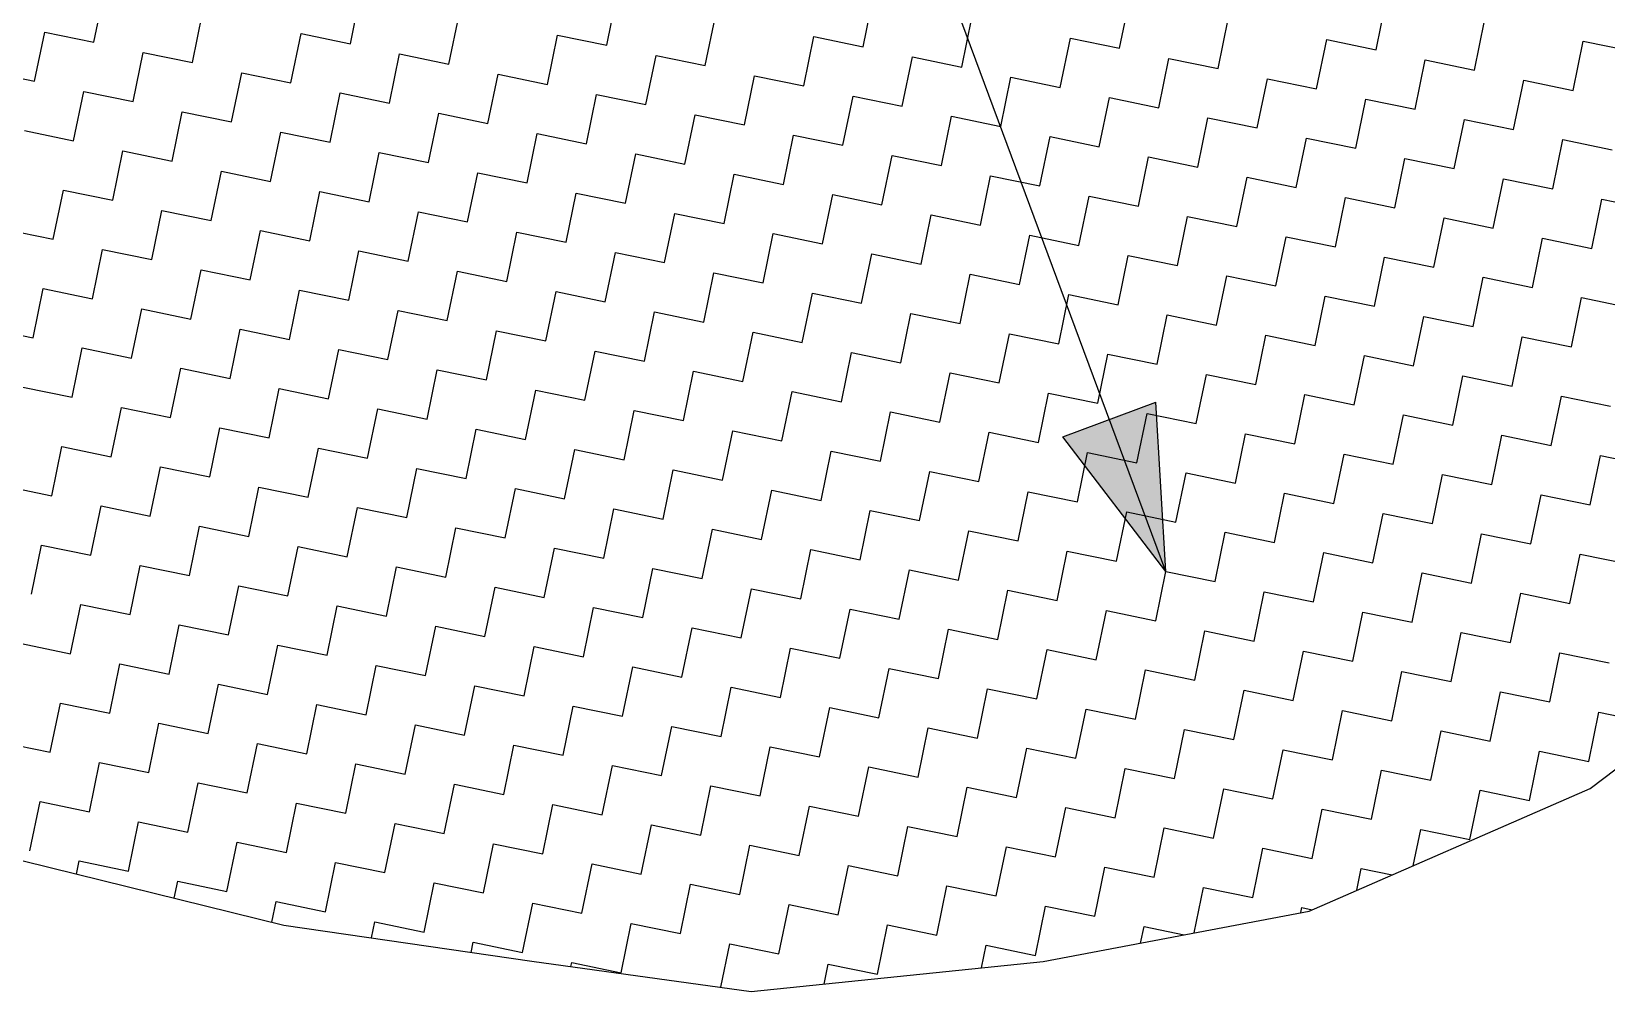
# Model space of a CAD drawing. Header units: metres. Extents: x 280043 to 281054, y 2047152 to 2048652.
# Drawn here: x 280448.8 to 280526.4, y 2047829.2 to 2047876.5 of the extents above; entities that cross this region are included whole.
import ezdxf

# ---------------------------------------------------------------- set-up
doc = ezdxf.new("R2010")
doc.units = ezdxf.units.M
doc.layers.add('POLY_HATCH', color=12, linetype='Continuous')

msp = doc.modelspace()

# ---------------------------------------------------------------- hatches: boundary and pattern name
h = msp.add_hatch(color=256)
h.paths.add_polyline_path([(280501.906, 2047857.393), (280499.619, 2047856.543), (280504.685, 2047849.916)])
h.paths.add_polyline_path([(280504.685, 2047849.916), (280504.193, 2047858.243), (280501.906, 2047857.393)])

# ---------------------------------------------------------------- linework, layer by layer
for points in [[(280504.685, 2047849.916), (280487.943, 2047894.962)], [(280499.619, 2047856.543), (280504.193, 2047858.243)], [(280504.685, 2047849.916), (280504.193, 2047858.243)], [(280504.685, 2047849.916), (280499.619, 2047856.543)]]:
    msp.add_lwpolyline(points)
at = {"layer": 'POLY_HATCH', "linetype": 'Continuous'}
for p, q in [((280451.907, 2047875.964), (280452.407, 2047878.39)), ((280464.533, 2047875.89), (280465.033, 2047878.315)), ((280477.158, 2047875.816), (280477.658, 2047878.241)), ((280489.783, 2047875.741), (280490.283, 2047878.166)), ((280502.409, 2047875.667), (280502.909, 2047878.092)), ((280515.034, 2047875.592), (280515.534, 2047878.017)), ((280456.758, 2047874.965), (280457.257, 2047877.39)), ((280469.383, 2047874.89), (280469.883, 2047877.315)), ((280482.008, 2047874.816), (280482.508, 2047877.241)), ((280494.633, 2047874.741), (280495.133, 2047877.166)), ((280507.259, 2047874.667), (280507.759, 2047877.092)), ((280519.884, 2047874.592), (280520.384, 2047877.018)), ((280448.982, 2047874.039), (280449.482, 2047876.464)), ((280449.482, 2047876.464), (280451.907, 2047875.964)), ((280461.608, 2047873.965), (280462.108, 2047876.39)), ((280462.108, 2047876.39), (280464.533, 2047875.89)), ((280474.233, 2047873.89), (280474.733, 2047876.315)), ((280474.733, 2047876.315), (280477.158, 2047875.816)), ((280486.858, 2047873.816), (280487.358, 2047876.241)), ((280487.358, 2047876.241), (280489.783, 2047875.741)), ((280453.833, 2047873.039), (280454.332, 2047875.465)), ((280454.332, 2047875.465), (280456.758, 2047874.965)), ((280499.484, 2047873.741), (280499.984, 2047876.167)), ((280499.984, 2047876.167), (280502.409, 2047875.667)), ((280512.109, 2047873.667), (280512.609, 2047876.092)), ((280512.609, 2047876.092), (280515.034, 2047875.592)), ((280524.734, 2047873.593), (280525.234, 2047876.018)), ((280525.234, 2047876.018), (280527.659, 2047875.518)), ((280466.458, 2047872.965), (280466.958, 2047875.39)), ((280466.958, 2047875.39), (280469.383, 2047874.89)), ((280479.083, 2047872.891), (280479.583, 2047875.316)), ((280479.583, 2047875.316), (280482.008, 2047874.816)), ((280491.709, 2047872.816), (280492.208, 2047875.241)), ((280492.208, 2047875.241), (280494.633, 2047874.741)), ((280504.334, 2047872.742), (280504.834, 2047875.167)), ((280504.834, 2047875.167), (280507.259, 2047874.667)), ((280516.959, 2047872.667), (280517.459, 2047875.092)), ((280517.459, 2047875.092), (280519.884, 2047874.592)), ((280446.557, 2047874.539), (280448.982, 2047874.039)), ((280458.683, 2047872.04), (280459.183, 2047874.465)), ((280459.183, 2047874.465), (280461.608, 2047873.965)), ((280471.308, 2047871.965), (280471.808, 2047874.39)), ((280471.808, 2047874.39), (280474.233, 2047873.89)), ((280483.933, 2047871.891), (280484.433, 2047874.316)), ((280484.433, 2047874.316), (280486.858, 2047873.816)), ((280496.559, 2047871.816), (280497.059, 2047874.241)), ((280497.059, 2047874.241), (280499.484, 2047873.741)), ((280509.184, 2047871.742), (280509.684, 2047874.167)), ((280509.684, 2047874.167), (280512.109, 2047873.667)), ((280521.809, 2047871.667), (280522.309, 2047874.093)), ((280522.309, 2047874.093), (280524.734, 2047873.593)), ((280450.908, 2047871.114), (280451.408, 2047873.539)), ((280451.408, 2047873.539), (280453.833, 2047873.039)), ((280463.533, 2047871.04), (280464.033, 2047873.465)), ((280464.033, 2047873.465), (280466.458, 2047872.965)), ((280476.158, 2047870.965), (280476.658, 2047873.39)), ((280476.658, 2047873.39), (280479.083, 2047872.891)), ((280488.784, 2047870.891), (280489.283, 2047873.316)), ((280489.283, 2047873.316), (280491.709, 2047872.816)), ((280501.409, 2047870.817), (280501.909, 2047873.242)), ((280501.909, 2047873.242), (280504.334, 2047872.742)), ((280514.034, 2047870.742), (280514.534, 2047873.167)), ((280514.534, 2047873.167), (280516.959, 2047872.667)), ((280455.758, 2047870.114), (280456.258, 2047872.54)), ((280456.258, 2047872.54), (280458.683, 2047872.04)), ((280468.383, 2047870.04), (280468.883, 2047872.465)), ((280468.883, 2047872.465), (280471.308, 2047871.965)), ((280481.008, 2047869.966), (280481.508, 2047872.391)), ((280481.508, 2047872.391), (280483.933, 2047871.891)), ((280448.483, 2047871.614), (280450.908, 2047871.114)), ((280493.634, 2047869.891), (280494.134, 2047872.316)), ((280494.134, 2047872.316), (280496.559, 2047871.816)), ((280506.259, 2047869.817), (280506.759, 2047872.242)), ((280506.759, 2047872.242), (280509.184, 2047871.742)), ((280518.884, 2047869.742), (280519.384, 2047872.167)), ((280519.384, 2047872.167), (280521.809, 2047871.667)), ((280460.608, 2047869.115), (280461.108, 2047871.54)), ((280461.108, 2047871.54), (280463.533, 2047871.04)), ((280473.233, 2047869.04), (280473.733, 2047871.465)), ((280473.733, 2047871.465), (280476.158, 2047870.965)), ((280485.859, 2047868.966), (280486.358, 2047871.391)), ((280486.358, 2047871.391), (280488.784, 2047870.891)), ((280498.484, 2047868.891), (280498.984, 2047871.316)), ((280498.984, 2047871.316), (280501.409, 2047870.817)), ((280511.109, 2047868.817), (280511.609, 2047871.242)), ((280511.609, 2047871.242), (280514.034, 2047870.742)), ((280523.734, 2047868.742), (280524.234, 2047871.168)), ((280524.234, 2047871.168), (280526.659, 2047870.668)), ((280452.833, 2047868.189), (280453.333, 2047870.614)), ((280453.333, 2047870.614), (280455.758, 2047870.114)), ((280465.458, 2047868.115), (280465.958, 2047870.54)), ((280465.958, 2047870.54), (280468.383, 2047870.04)), ((280478.083, 2047868.04), (280478.583, 2047870.465)), ((280478.583, 2047870.465), (280481.008, 2047869.966)), ((280490.709, 2047867.966), (280491.209, 2047870.391)), ((280491.209, 2047870.391), (280493.634, 2047869.891)), ((280503.334, 2047867.892), (280503.834, 2047870.317)), ((280503.834, 2047870.317), (280506.259, 2047869.817)), ((280515.959, 2047867.817), (280516.459, 2047870.242)), ((280516.459, 2047870.242), (280518.884, 2047869.742)), ((280457.683, 2047867.189), (280458.183, 2047869.615)), ((280458.183, 2047869.615), (280460.608, 2047869.115)), ((280470.308, 2047867.115), (280470.808, 2047869.54)), ((280470.808, 2047869.54), (280473.233, 2047869.04)), ((280482.934, 2047867.041), (280483.433, 2047869.466)), ((280483.433, 2047869.466), (280485.859, 2047868.966)), ((280495.559, 2047866.966), (280496.059, 2047869.391)), ((280496.059, 2047869.391), (280498.484, 2047868.891)), ((280508.184, 2047866.892), (280508.684, 2047869.317)), ((280508.684, 2047869.317), (280511.109, 2047868.817)), ((280520.809, 2047866.817), (280521.309, 2047869.242)), ((280521.309, 2047869.242), (280523.734, 2047868.742)), ((280449.908, 2047866.264), (280450.408, 2047868.689)), ((280450.408, 2047868.689), (280452.833, 2047868.189)), ((280462.533, 2047866.19), (280463.033, 2047868.615)), ((280463.033, 2047868.615), (280465.458, 2047868.115)), ((280475.158, 2047866.115), (280475.658, 2047868.54)), ((280475.658, 2047868.54), (280478.083, 2047868.04)), ((280487.784, 2047866.041), (280488.284, 2047868.466)), ((280488.284, 2047868.466), (280490.709, 2047867.966)), ((280454.758, 2047865.264), (280455.258, 2047867.689)), ((280455.258, 2047867.689), (280457.683, 2047867.189)), ((280500.409, 2047865.966), (280500.909, 2047868.391)), ((280500.909, 2047868.391), (280503.334, 2047867.892)), ((280513.034, 2047865.892), (280513.534, 2047868.317)), ((280513.534, 2047868.317), (280515.959, 2047867.817)), ((280525.66, 2047865.817), (280526.16, 2047868.243)), ((280526.16, 2047868.243), (280528.585, 2047867.743)), ((280467.383, 2047865.19), (280467.883, 2047867.615)), ((280467.883, 2047867.615), (280470.308, 2047867.115)), ((280480.009, 2047865.115), (280480.508, 2047867.54)), ((280480.508, 2047867.54), (280482.934, 2047867.041)), ((280492.634, 2047865.041), (280493.134, 2047867.466)), ((280493.134, 2047867.466), (280495.559, 2047866.966)), ((280505.259, 2047864.967), (280505.759, 2047867.392)), ((280505.759, 2047867.392), (280508.184, 2047866.892)), ((280517.885, 2047864.892), (280518.384, 2047867.317)), ((280518.384, 2047867.317), (280520.809, 2047866.817)), ((280447.483, 2047866.764), (280449.908, 2047866.264)), ((280459.608, 2047864.264), (280460.108, 2047866.69)), ((280460.108, 2047866.69), (280462.533, 2047866.19)), ((280472.233, 2047864.19), (280472.733, 2047866.615)), ((280472.733, 2047866.615), (280475.158, 2047866.115)), ((280484.859, 2047864.116), (280485.359, 2047866.541)), ((280485.359, 2047866.541), (280487.784, 2047866.041)), ((280497.484, 2047864.041), (280497.984, 2047866.466)), ((280497.984, 2047866.466), (280500.409, 2047865.966)), ((280510.109, 2047863.967), (280510.609, 2047866.392)), ((280510.609, 2047866.392), (280513.034, 2047865.892)), ((280522.735, 2047863.892), (280523.235, 2047866.317)), ((280523.235, 2047866.317), (280525.66, 2047865.817)), ((280451.833, 2047863.339), (280452.333, 2047865.764)), ((280452.333, 2047865.764), (280454.758, 2047865.264)), ((280464.458, 2047863.265), (280464.958, 2047865.69)), ((280464.958, 2047865.69), (280467.383, 2047865.19)), ((280477.084, 2047863.19), (280477.583, 2047865.615)), ((280477.583, 2047865.615), (280480.009, 2047865.115)), ((280489.709, 2047863.116), (280490.209, 2047865.541)), ((280490.209, 2047865.541), (280492.634, 2047865.041)), ((280502.334, 2047863.041), (280502.834, 2047865.466)), ((280502.834, 2047865.466), (280505.259, 2047864.967)), ((280514.96, 2047862.967), (280515.459, 2047865.392)), ((280515.459, 2047865.392), (280517.885, 2047864.892)), ((280456.683, 2047862.339), (280457.183, 2047864.764)), ((280457.183, 2047864.764), (280459.608, 2047864.264)), ((280469.308, 2047862.265), (280469.808, 2047864.69)), ((280469.808, 2047864.69), (280472.233, 2047864.19)), ((280481.934, 2047862.19), (280482.434, 2047864.616)), ((280482.434, 2047864.616), (280484.859, 2047864.116)), ((280448.908, 2047861.414), (280449.408, 2047863.839)), ((280449.408, 2047863.839), (280451.833, 2047863.339)), ((280494.559, 2047862.116), (280495.059, 2047864.541)), ((280495.059, 2047864.541), (280497.484, 2047864.041)), ((280507.184, 2047862.042), (280507.684, 2047864.467)), ((280507.684, 2047864.467), (280510.109, 2047863.967)), ((280519.81, 2047861.967), (280520.31, 2047864.392)), ((280520.31, 2047864.392), (280522.735, 2047863.892)), ((280461.533, 2047861.339), (280462.033, 2047863.765)), ((280462.033, 2047863.765), (280464.458, 2047863.265)), ((280474.159, 2047861.265), (280474.659, 2047863.69)), ((280474.659, 2047863.69), (280477.084, 2047863.19)), ((280486.784, 2047861.191), (280487.284, 2047863.616)), ((280487.284, 2047863.616), (280489.709, 2047863.116)), ((280499.409, 2047861.116), (280499.909, 2047863.541)), ((280499.909, 2047863.541), (280502.334, 2047863.041)), ((280512.035, 2047861.042), (280512.534, 2047863.467)), ((280512.534, 2047863.467), (280514.96, 2047862.967)), ((280524.66, 2047860.967), (280525.16, 2047863.392)), ((280525.16, 2047863.392), (280527.585, 2047862.892)), ((280453.758, 2047860.414), (280454.258, 2047862.839)), ((280454.258, 2047862.839), (280456.683, 2047862.339)), ((280466.383, 2047860.34), (280466.883, 2047862.765)), ((280466.883, 2047862.765), (280469.308, 2047862.265)), ((280479.009, 2047860.265), (280479.509, 2047862.69)), ((280479.509, 2047862.69), (280481.934, 2047862.19)), ((280491.634, 2047860.191), (280492.134, 2047862.616)), ((280492.134, 2047862.616), (280494.559, 2047862.116)), ((280504.259, 2047860.116), (280504.759, 2047862.541)), ((280504.759, 2047862.541), (280507.184, 2047862.042)), ((280516.885, 2047860.042), (280517.385, 2047862.467)), ((280517.385, 2047862.467), (280519.81, 2047861.967)), ((280446.483, 2047861.914), (280448.908, 2047861.414)), ((280458.608, 2047859.414), (280459.108, 2047861.839)), ((280459.108, 2047861.839), (280461.533, 2047861.339)), ((280471.234, 2047859.34), (280471.734, 2047861.765)), ((280471.734, 2047861.765), (280474.159, 2047861.265)), ((280483.859, 2047859.265), (280484.359, 2047861.691)), ((280484.359, 2047861.691), (280486.784, 2047861.191)), ((280496.484, 2047859.191), (280496.984, 2047861.616)), ((280496.984, 2047861.616), (280499.409, 2047861.116)), ((280509.11, 2047859.117), (280509.609, 2047861.542)), ((280509.609, 2047861.542), (280512.035, 2047861.042)), ((280450.833, 2047858.489), (280451.333, 2047860.914)), ((280451.333, 2047860.914), (280453.758, 2047860.414)), ((280463.458, 2047858.415), (280463.958, 2047860.84)), ((280463.958, 2047860.84), (280466.383, 2047860.34)), ((280476.084, 2047858.34), (280476.584, 2047860.765)), ((280476.584, 2047860.765), (280479.009, 2047860.265)), ((280521.735, 2047859.042), (280522.235, 2047861.467)), ((280522.235, 2047861.467), (280524.66, 2047860.967)), ((280488.709, 2047858.266), (280489.209, 2047860.691)), ((280489.209, 2047860.691), (280491.634, 2047860.191)), ((280501.334, 2047858.191), (280501.834, 2047860.616)), ((280501.834, 2047860.616), (280504.259, 2047860.116)), ((280513.96, 2047858.117), (280514.46, 2047860.542)), ((280514.46, 2047860.542), (280516.885, 2047860.042)), ((280455.683, 2047857.489), (280456.183, 2047859.914)), ((280456.183, 2047859.914), (280458.608, 2047859.414)), ((280468.309, 2047857.415), (280468.809, 2047859.84)), ((280468.809, 2047859.84), (280471.234, 2047859.34)), ((280480.934, 2047857.34), (280481.434, 2047859.765)), ((280481.434, 2047859.765), (280483.859, 2047859.265)), ((280493.559, 2047857.266), (280494.059, 2047859.691)), ((280494.059, 2047859.691), (280496.484, 2047859.191)), ((280506.185, 2047857.191), (280506.684, 2047859.616)), ((280506.684, 2047859.616), (280509.11, 2047859.117)), ((280518.81, 2047857.117), (280519.31, 2047859.542)), ((280519.31, 2047859.542), (280521.735, 2047859.042)), ((280448.408, 2047858.989), (280450.833, 2047858.489)), ((280460.533, 2047856.489), (280461.033, 2047858.914)), ((280461.033, 2047858.914), (280463.458, 2047858.415)), ((280473.159, 2047856.415), (280473.659, 2047858.84)), ((280473.659, 2047858.84), (280476.084, 2047858.34)), ((280485.784, 2047856.34), (280486.284, 2047858.766)), ((280486.284, 2047858.766), (280488.709, 2047858.266)), ((280498.409, 2047856.266), (280498.909, 2047858.691)), ((280498.909, 2047858.691), (280501.334, 2047858.191)), ((280511.035, 2047856.192), (280511.535, 2047858.617)), ((280511.535, 2047858.617), (280513.96, 2047858.117)), ((280523.66, 2047856.117), (280524.16, 2047858.542)), ((280524.16, 2047858.542), (280526.585, 2047858.042)), ((280452.758, 2047855.564), (280453.258, 2047857.989)), ((280453.258, 2047857.989), (280455.683, 2047857.489)), ((280465.384, 2047855.49), (280465.884, 2047857.915)), ((280465.884, 2047857.915), (280468.309, 2047857.415)), ((280478.009, 2047855.415), (280478.509, 2047857.84)), ((280478.509, 2047857.84), (280480.934, 2047857.34)), ((280490.634, 2047855.341), (280491.134, 2047857.766)), ((280491.134, 2047857.766), (280493.559, 2047857.266)), ((280503.26, 2047855.266), (280503.759, 2047857.691)), ((280503.759, 2047857.691), (280506.185, 2047857.191)), ((280515.885, 2047855.192), (280516.385, 2047857.617)), ((280516.385, 2047857.617), (280518.81, 2047857.117)), ((280457.608, 2047854.564), (280458.108, 2047856.989)), ((280458.108, 2047856.989), (280460.533, 2047856.489)), ((280470.234, 2047854.49), (280470.734, 2047856.915)), ((280470.734, 2047856.915), (280473.159, 2047856.415)), ((280482.859, 2047854.415), (280483.359, 2047856.84)), ((280483.359, 2047856.84), (280485.784, 2047856.34)), ((280449.833, 2047853.639), (280450.333, 2047856.064)), ((280450.333, 2047856.064), (280452.758, 2047855.564)), ((280495.484, 2047854.341), (280495.984, 2047856.766)), ((280495.984, 2047856.766), (280498.409, 2047856.266)), ((280508.11, 2047854.266), (280508.61, 2047856.691)), ((280508.61, 2047856.691), (280511.035, 2047856.192)), ((280520.735, 2047854.192), (280521.235, 2047856.617)), ((280521.235, 2047856.617), (280523.66, 2047856.117)), ((280462.459, 2047853.564), (280462.959, 2047855.989)), ((280462.959, 2047855.989), (280465.384, 2047855.49)), ((280475.084, 2047853.49), (280475.584, 2047855.915)), ((280475.584, 2047855.915), (280478.009, 2047855.415)), ((280487.709, 2047853.415), (280488.209, 2047855.841)), ((280488.209, 2047855.841), (280490.634, 2047855.341)), ((280500.335, 2047853.341), (280500.834, 2047855.766)), ((280500.834, 2047855.766), (280503.26, 2047855.266)), ((280512.96, 2047853.267), (280513.46, 2047855.692)), ((280513.46, 2047855.692), (280515.885, 2047855.192)), ((280525.585, 2047853.192), (280526.085, 2047855.617)), ((280526.085, 2047855.617), (280528.51, 2047855.117)), ((280454.684, 2047852.639), (280455.183, 2047855.064)), ((280455.183, 2047855.064), (280457.608, 2047854.564)), ((280467.309, 2047852.565), (280467.809, 2047854.99)), ((280467.809, 2047854.99), (280470.234, 2047854.49)), ((280479.934, 2047852.49), (280480.434, 2047854.915)), ((280480.434, 2047854.915), (280482.859, 2047854.415)), ((280492.559, 2047852.416), (280493.059, 2047854.841)), ((280493.059, 2047854.841), (280495.484, 2047854.341)), ((280505.185, 2047852.341), (280505.685, 2047854.766)), ((280505.685, 2047854.766), (280508.11, 2047854.266)), ((280517.81, 2047852.267), (280518.31, 2047854.692)), ((280518.31, 2047854.692), (280520.735, 2047854.192)), ((280447.408, 2047854.139), (280449.833, 2047853.639)), ((280459.534, 2047851.639), (280460.034, 2047854.064)), ((280460.034, 2047854.064), (280462.459, 2047853.564)), ((280472.159, 2047851.565), (280472.659, 2047853.99)), ((280472.659, 2047853.99), (280475.084, 2047853.49)), ((280484.784, 2047851.49), (280485.284, 2047853.915)), ((280485.284, 2047853.915), (280487.709, 2047853.415)), ((280497.41, 2047851.416), (280497.91, 2047853.841)), ((280497.91, 2047853.841), (280500.335, 2047853.341)), ((280510.035, 2047851.341), (280510.535, 2047853.766)), ((280510.535, 2047853.766), (280512.96, 2047853.267)), ((280451.759, 2047850.714), (280452.258, 2047853.139)), ((280452.258, 2047853.139), (280454.684, 2047852.639)), ((280464.384, 2047850.639), (280464.884, 2047853.064)), ((280464.884, 2047853.064), (280467.309, 2047852.565)), ((280477.009, 2047850.565), (280477.509, 2047852.99)), ((280477.509, 2047852.99), (280479.934, 2047852.49)), ((280522.66, 2047851.267), (280523.16, 2047853.692)), ((280523.16, 2047853.692), (280525.585, 2047853.192)), ((280489.634, 2047850.49), (280490.134, 2047852.916)), ((280490.134, 2047852.916), (280492.559, 2047852.416)), ((280502.26, 2047850.416), (280502.76, 2047852.841)), ((280502.76, 2047852.841), (280505.185, 2047852.341)), ((280514.885, 2047850.342), (280515.385, 2047852.767)), ((280515.385, 2047852.767), (280517.81, 2047852.267)), ((280456.609, 2047849.714), (280457.109, 2047852.139)), ((280457.109, 2047852.139), (280459.534, 2047851.639)), ((280469.234, 2047849.64), (280469.734, 2047852.065)), ((280469.734, 2047852.065), (280472.159, 2047851.565)), ((280481.859, 2047849.565), (280482.359, 2047851.99)), ((280482.359, 2047851.99), (280484.784, 2047851.49)), ((280494.485, 2047849.491), (280494.985, 2047851.916)), ((280494.985, 2047851.916), (280497.41, 2047851.416)), ((280507.11, 2047849.416), (280507.61, 2047851.841)), ((280507.61, 2047851.841), (280510.035, 2047851.341)), ((280519.735, 2047849.342), (280520.235, 2047851.767)), ((280520.235, 2047851.767), (280522.66, 2047851.267)), ((280448.834, 2047848.789), (280449.333, 2047851.214)), ((280449.333, 2047851.214), (280451.759, 2047850.714)), ((280461.459, 2047848.714), (280461.959, 2047851.139)), ((280461.959, 2047851.139), (280464.384, 2047850.639)), ((280474.084, 2047848.64), (280474.584, 2047851.065)), ((280474.584, 2047851.065), (280477.009, 2047850.565)), ((280486.709, 2047848.565), (280487.209, 2047850.99)), ((280487.209, 2047850.99), (280489.634, 2047850.49)), ((280499.335, 2047848.491), (280499.835, 2047850.916)), ((280499.835, 2047850.916), (280502.26, 2047850.416)), ((280511.96, 2047848.416), (280512.46, 2047850.842)), ((280512.46, 2047850.842), (280514.885, 2047850.342)), ((280524.585, 2047848.342), (280525.085, 2047850.767)), ((280525.085, 2047850.767), (280527.51, 2047850.267)), ((280453.684, 2047847.789), (280454.184, 2047850.214)), ((280454.184, 2047850.214), (280456.609, 2047849.714)), ((280466.309, 2047847.714), (280466.809, 2047850.139)), ((280466.809, 2047850.139), (280469.234, 2047849.64)), ((280478.934, 2047847.64), (280479.434, 2047850.065)), ((280479.434, 2047850.065), (280481.859, 2047849.565)), ((280491.56, 2047847.566), (280492.06, 2047849.991)), ((280492.06, 2047849.991), (280494.485, 2047849.491)), ((280504.185, 2047847.491), (280504.685, 2047849.916)), ((280504.685, 2047849.916), (280507.11, 2047849.416)), ((280516.81, 2047847.417), (280517.31, 2047849.842)), ((280517.31, 2047849.842), (280519.735, 2047849.342)), ((280458.534, 2047846.789), (280459.034, 2047849.214)), ((280459.034, 2047849.214), (280461.459, 2047848.714)), ((280471.159, 2047846.715), (280471.659, 2047849.14)), ((280471.659, 2047849.14), (280474.084, 2047848.64)), ((280483.784, 2047846.64), (280484.284, 2047849.065)), ((280484.284, 2047849.065), (280486.709, 2047848.565)), ((280450.759, 2047845.864), (280451.259, 2047848.289)), ((280451.259, 2047848.289), (280453.684, 2047847.789)), ((280496.41, 2047846.566), (280496.91, 2047848.991)), ((280496.91, 2047848.991), (280499.335, 2047848.491)), ((280509.035, 2047846.491), (280509.535, 2047848.916)), ((280509.535, 2047848.916), (280511.96, 2047848.416)), ((280521.66, 2047846.417), (280522.16, 2047848.842)), ((280522.16, 2047848.842), (280524.585, 2047848.342)), ((280463.384, 2047845.789), (280463.884, 2047848.214)), ((280463.884, 2047848.214), (280466.309, 2047847.714)), ((280476.009, 2047845.715), (280476.509, 2047848.14)), ((280476.509, 2047848.14), (280478.934, 2047847.64)), ((280488.635, 2047845.64), (280489.135, 2047848.065)), ((280489.135, 2047848.065), (280491.56, 2047847.566)), ((280501.26, 2047845.566), (280501.76, 2047847.991)), ((280501.76, 2047847.991), (280504.185, 2047847.491)), ((280513.885, 2047845.491), (280514.385, 2047847.917)), ((280514.385, 2047847.917), (280516.81, 2047847.417)), ((280455.609, 2047844.864), (280456.109, 2047847.289)), ((280456.109, 2047847.289), (280458.534, 2047846.789)), ((280468.234, 2047844.789), (280468.734, 2047847.214)), ((280468.734, 2047847.214), (280471.159, 2047846.715)), ((280480.86, 2047844.715), (280481.359, 2047847.14)), ((280481.359, 2047847.14), (280483.784, 2047846.64)), ((280493.485, 2047844.641), (280493.985, 2047847.066)), ((280493.985, 2047847.066), (280496.41, 2047846.566)), ((280506.11, 2047844.566), (280506.61, 2047846.991)), ((280506.61, 2047846.991), (280509.035, 2047846.491)), ((280518.735, 2047844.492), (280519.235, 2047846.917)), ((280519.235, 2047846.917), (280521.66, 2047846.417)), ((280448.334, 2047846.364), (280450.759, 2047845.864)), ((280460.459, 2047843.864), (280460.959, 2047846.289)), ((280460.959, 2047846.289), (280463.384, 2047845.789)), ((280473.084, 2047843.79), (280473.584, 2047846.215)), ((280473.584, 2047846.215), (280476.009, 2047845.715)), ((280485.71, 2047843.715), (280486.21, 2047846.14)), ((280486.21, 2047846.14), (280488.635, 2047845.64)), ((280498.335, 2047843.641), (280498.835, 2047846.066)), ((280498.835, 2047846.066), (280501.26, 2047845.566)), ((280510.96, 2047843.566), (280511.46, 2047845.991)), ((280511.46, 2047845.991), (280513.885, 2047845.491)), ((280452.684, 2047842.939), (280453.184, 2047845.364)), ((280453.184, 2047845.364), (280455.609, 2047844.864)), ((280465.309, 2047842.864), (280465.809, 2047845.289)), ((280465.809, 2047845.289), (280468.234, 2047844.789)), ((280477.935, 2047842.79), (280478.434, 2047845.215)), ((280478.434, 2047845.215), (280480.86, 2047844.715)), ((280523.586, 2047843.492), (280524.085, 2047845.917)), ((280524.085, 2047845.917), (280526.511, 2047845.417)), ((280490.56, 2047842.715), (280491.06, 2047845.14)), ((280491.06, 2047845.14), (280493.485, 2047844.641)), ((280503.185, 2047842.641), (280503.685, 2047845.066)), ((280503.685, 2047845.066), (280506.11, 2047844.566)), ((280515.81, 2047842.566), (280516.31, 2047844.992)), ((280516.31, 2047844.992), (280518.735, 2047844.492)), ((280457.534, 2047841.939), (280458.034, 2047844.364)), ((280458.034, 2047844.364), (280460.459, 2047843.864)), ((280470.159, 2047841.864), (280470.659, 2047844.289)), ((280470.659, 2047844.289), (280473.084, 2047843.79)), ((280482.785, 2047841.79), (280483.285, 2047844.215)), ((280483.285, 2047844.215), (280485.71, 2047843.715)), ((280495.41, 2047841.716), (280495.91, 2047844.141)), ((280495.91, 2047844.141), (280498.335, 2047843.641)), ((280508.035, 2047841.641), (280508.535, 2047844.066)), ((280508.535, 2047844.066), (280510.96, 2047843.566)), ((280520.661, 2047841.567), (280521.161, 2047843.992)), ((280521.161, 2047843.992), (280523.586, 2047843.492)), ((280449.759, 2047841.013), (280450.259, 2047843.439)), ((280450.259, 2047843.439), (280452.684, 2047842.939)), ((280462.384, 2047840.939), (280462.884, 2047843.364)), ((280462.884, 2047843.364), (280465.309, 2047842.864)), ((280475.01, 2047840.865), (280475.509, 2047843.29)), ((280475.509, 2047843.29), (280477.935, 2047842.79)), ((280487.635, 2047840.79), (280488.135, 2047843.215)), ((280488.135, 2047843.215), (280490.56, 2047842.715)), ((280500.26, 2047840.716), (280500.76, 2047843.141)), ((280500.76, 2047843.141), (280503.185, 2047842.641)), ((280512.885, 2047840.641), (280513.385, 2047843.066)), ((280513.385, 2047843.066), (280515.81, 2047842.566)), ((280525.511, 2047840.567), (280526.011, 2047842.992)), ((280526.011, 2047842.992), (280528.436, 2047842.492)), ((280454.609, 2047840.014), (280455.109, 2047842.439)), ((280455.109, 2047842.439), (280457.534, 2047841.939)), ((280467.234, 2047839.939), (280467.734, 2047842.364)), ((280467.734, 2047842.364), (280470.159, 2047841.864)), ((280479.86, 2047839.865), (280480.36, 2047842.29)), ((280480.36, 2047842.29), (280482.785, 2047841.79)), ((280492.485, 2047839.79), (280492.985, 2047842.215)), ((280492.985, 2047842.215), (280495.41, 2047841.716)), ((280505.11, 2047839.716), (280505.61, 2047842.141)), ((280505.61, 2047842.141), (280508.035, 2047841.641)), ((280447.334, 2047841.513), (280449.759, 2047841.013)), ((280459.459, 2047839.014), (280459.959, 2047841.439)), ((280459.959, 2047841.439), (280462.384, 2047840.939)), ((280472.085, 2047838.939), (280472.584, 2047841.365)), ((280472.584, 2047841.365), (280475.01, 2047840.865)), ((280517.736, 2047839.641), (280518.236, 2047842.067)), ((280518.236, 2047842.067), (280520.661, 2047841.567)), ((280484.71, 2047838.865), (280485.21, 2047841.29)), ((280485.21, 2047841.29), (280487.635, 2047840.79)), ((280497.335, 2047838.791), (280497.835, 2047841.216)), ((280497.835, 2047841.216), (280500.26, 2047840.716)), ((280509.96, 2047838.716), (280510.46, 2047841.141)), ((280510.46, 2047841.141), (280512.885, 2047840.641)), ((280522.586, 2047838.642), (280523.086, 2047841.067)), ((280523.086, 2047841.067), (280525.511, 2047840.567)), ((280451.684, 2047838.088), (280452.184, 2047840.514)), ((280452.184, 2047840.514), (280454.609, 2047840.014)), ((280464.309, 2047838.014), (280464.809, 2047840.439)), ((280464.809, 2047840.439), (280467.234, 2047839.939)), ((280476.935, 2047837.94), (280477.435, 2047840.365)), ((280477.435, 2047840.365), (280479.86, 2047839.865)), ((280489.56, 2047837.865), (280490.06, 2047840.29)), ((280490.06, 2047840.29), (280492.485, 2047839.79)), ((280502.185, 2047837.791), (280502.685, 2047840.216)), ((280502.685, 2047840.216), (280505.11, 2047839.716)), ((280514.811, 2047837.716), (280515.311, 2047840.141)), ((280515.311, 2047840.141), (280517.736, 2047839.641)), ((280456.534, 2047837.089), (280457.034, 2047839.514)), ((280457.034, 2047839.514), (280459.459, 2047839.014)), ((280469.16, 2047837.014), (280469.659, 2047839.439)), ((280469.659, 2047839.439), (280472.085, 2047838.939)), ((280481.785, 2047836.94), (280482.285, 2047839.365)), ((280482.285, 2047839.365), (280484.71, 2047838.865)), ((280494.41, 2047836.865), (280494.91, 2047839.29)), ((280494.91, 2047839.29), (280497.335, 2047838.791)), ((280507.035, 2047836.791), (280507.535, 2047839.216)), ((280507.535, 2047839.216), (280509.96, 2047838.716)), ((280519.661, 2047836.716), (280520.161, 2047839.142)), ((280520.161, 2047839.142), (280522.586, 2047838.642)), ((280448.759, 2047836.163), (280449.259, 2047838.588)), ((280449.259, 2047838.588), (280451.684, 2047838.088)), ((280461.384, 2047836.089), (280461.884, 2047838.514)), ((280461.884, 2047838.514), (280464.309, 2047838.014)), ((280474.01, 2047836.014), (280474.51, 2047838.44)), ((280474.51, 2047838.44), (280476.935, 2047837.94)), ((280486.635, 2047835.94), (280487.135, 2047838.365)), ((280487.135, 2047838.365), (280489.56, 2047837.865)), ((280499.26, 2047835.866), (280499.76, 2047838.291)), ((280499.76, 2047838.291), (280502.185, 2047837.791)), ((280511.886, 2047835.791), (280512.386, 2047838.216)), ((280512.386, 2047838.216), (280514.811, 2047837.716)), ((280453.609, 2047835.164), (280454.109, 2047837.589)), ((280454.109, 2047837.589), (280456.534, 2047837.089)), ((280466.235, 2047835.089), (280466.734, 2047837.514)), ((280466.734, 2047837.514), (280469.16, 2047837.014)), ((280478.86, 2047835.015), (280479.36, 2047837.44)), ((280479.36, 2047837.44), (280481.785, 2047836.94)), ((280491.485, 2047834.94), (280491.985, 2047837.365)), ((280491.985, 2047837.365), (280494.41, 2047836.865)), ((280504.111, 2047834.866), (280504.61, 2047837.291)), ((280504.61, 2047837.291), (280507.035, 2047836.791)), ((280516.868, 2047835.431), (280517.236, 2047837.216)), ((280517.236, 2047837.216), (280519.661, 2047836.716)), ((280458.459, 2047834.164), (280458.959, 2047836.589)), ((280458.959, 2047836.589), (280461.384, 2047836.089)), ((280471.085, 2047834.089), (280471.585, 2047836.514)), ((280471.585, 2047836.514), (280474.01, 2047836.014)), ((280483.71, 2047834.015), (280484.21, 2047836.44)), ((280484.21, 2047836.44), (280486.635, 2047835.94)), ((280496.335, 2047833.94), (280496.835, 2047836.365)), ((280496.835, 2047836.365), (280499.26, 2047835.866)), ((280508.961, 2047833.866), (280509.461, 2047836.291)), ((280509.461, 2047836.291), (280511.886, 2047835.791)), ((280451.051, 2047835.02), (280451.184, 2047835.663)), ((280451.184, 2047835.663), (280453.609, 2047835.164)), ((280463.31, 2047833.164), (280463.809, 2047835.589)), ((280463.809, 2047835.589), (280466.235, 2047835.089)), ((280475.935, 2047833.089), (280476.435, 2047835.515)), ((280476.435, 2047835.515), (280478.86, 2047835.015)), ((280488.56, 2047833.015), (280489.06, 2047835.44)), ((280489.06, 2047835.44), (280491.485, 2047834.94)), ((280501.186, 2047832.941), (280501.685, 2047835.366)), ((280501.685, 2047835.366), (280504.111, 2047834.866)), ((280514.09, 2047834.22), (280514.311, 2047835.291)), ((280514.311, 2047835.291), (280515.829, 2047834.978)), ((280455.863, 2047833.833), (280456.034, 2047834.664)), ((280456.034, 2047834.664), (280458.459, 2047834.164)), ((280468.16, 2047832.164), (280468.66, 2047834.589)), ((280468.66, 2047834.589), (280471.085, 2047834.089)), ((280480.785, 2047832.09), (280481.285, 2047834.515)), ((280481.285, 2047834.515), (280483.71, 2047834.015)), ((280493.41, 2047832.015), (280493.91, 2047834.44)), ((280493.91, 2047834.44), (280496.335, 2047833.94)), ((280506.073, 2047832.124), (280506.536, 2047834.366)), ((280506.536, 2047834.366), (280508.961, 2047833.866)), ((280460.675, 2047832.647), (280460.885, 2047833.664)), ((280460.885, 2047833.664), (280463.31, 2047833.164)), ((280473.01, 2047831.164), (280473.51, 2047833.589)), ((280473.51, 2047833.589), (280475.935, 2047833.089)), ((280485.635, 2047831.09), (280486.135, 2047833.515)), ((280486.135, 2047833.515), (280488.56, 2047833.015)), ((280498.261, 2047831.015), (280498.76, 2047833.44)), ((280498.76, 2047833.44), (280501.186, 2047832.941)), ((280511.335, 2047833.12), (280511.386, 2047833.366)), ((280511.386, 2047833.366), (280511.892, 2047833.262)), ((280465.572, 2047831.876), (280465.735, 2047832.664)), ((280465.735, 2047832.664), (280468.16, 2047832.164)), ((280477.86, 2047830.164), (280478.36, 2047832.59)), ((280478.36, 2047832.59), (280480.785, 2047832.09)), ((280490.485, 2047830.09), (280490.985, 2047832.515)), ((280490.985, 2047832.515), (280493.41, 2047832.015)), ((280503.443, 2047831.626), (280503.611, 2047832.441)), ((280503.611, 2047832.441), (280505.591, 2047832.032)), ((280470.481, 2047831.161), (280470.585, 2047831.664)), ((280470.585, 2047831.664), (280473.01, 2047831.164)), ((280482.768, 2047829.447), (280483.21, 2047831.59)), ((280483.21, 2047831.59), (280485.635, 2047831.09)), ((280495.607, 2047830.405), (280495.835, 2047831.515)), ((280495.835, 2047831.515), (280498.261, 2047831.015)), ((280475.393, 2047830.462), (280475.435, 2047830.664)), ((280475.435, 2047830.664), (280477.86, 2047830.164)), ((280487.858, 2047829.608), (280488.06, 2047830.59)), ((280488.06, 2047830.59), (280490.485, 2047830.09))]:
    msp.add_line(p, q, dxfattribs=at)
at = {"layer": 'POLY_HATCH'}
for p, q in [((280525.574, 2047839.226), (280537.859, 2047848.534)), ((280511.743, 2047833.197), (280525.574, 2047839.226)), ((280442.929, 2047837.022), (280461.25, 2047832.505)), ((280498.644, 2047830.717), (280511.743, 2047833.197)), ((280461.25, 2047832.505), (280473.471, 2047830.726)), ((280473.471, 2047830.726), (280484.271, 2047829.24)), ((280484.271, 2047829.24), (280498.644, 2047830.717))]:
    msp.add_line(p, q, dxfattribs=at)

doc.saveas('drawing.dxf')
